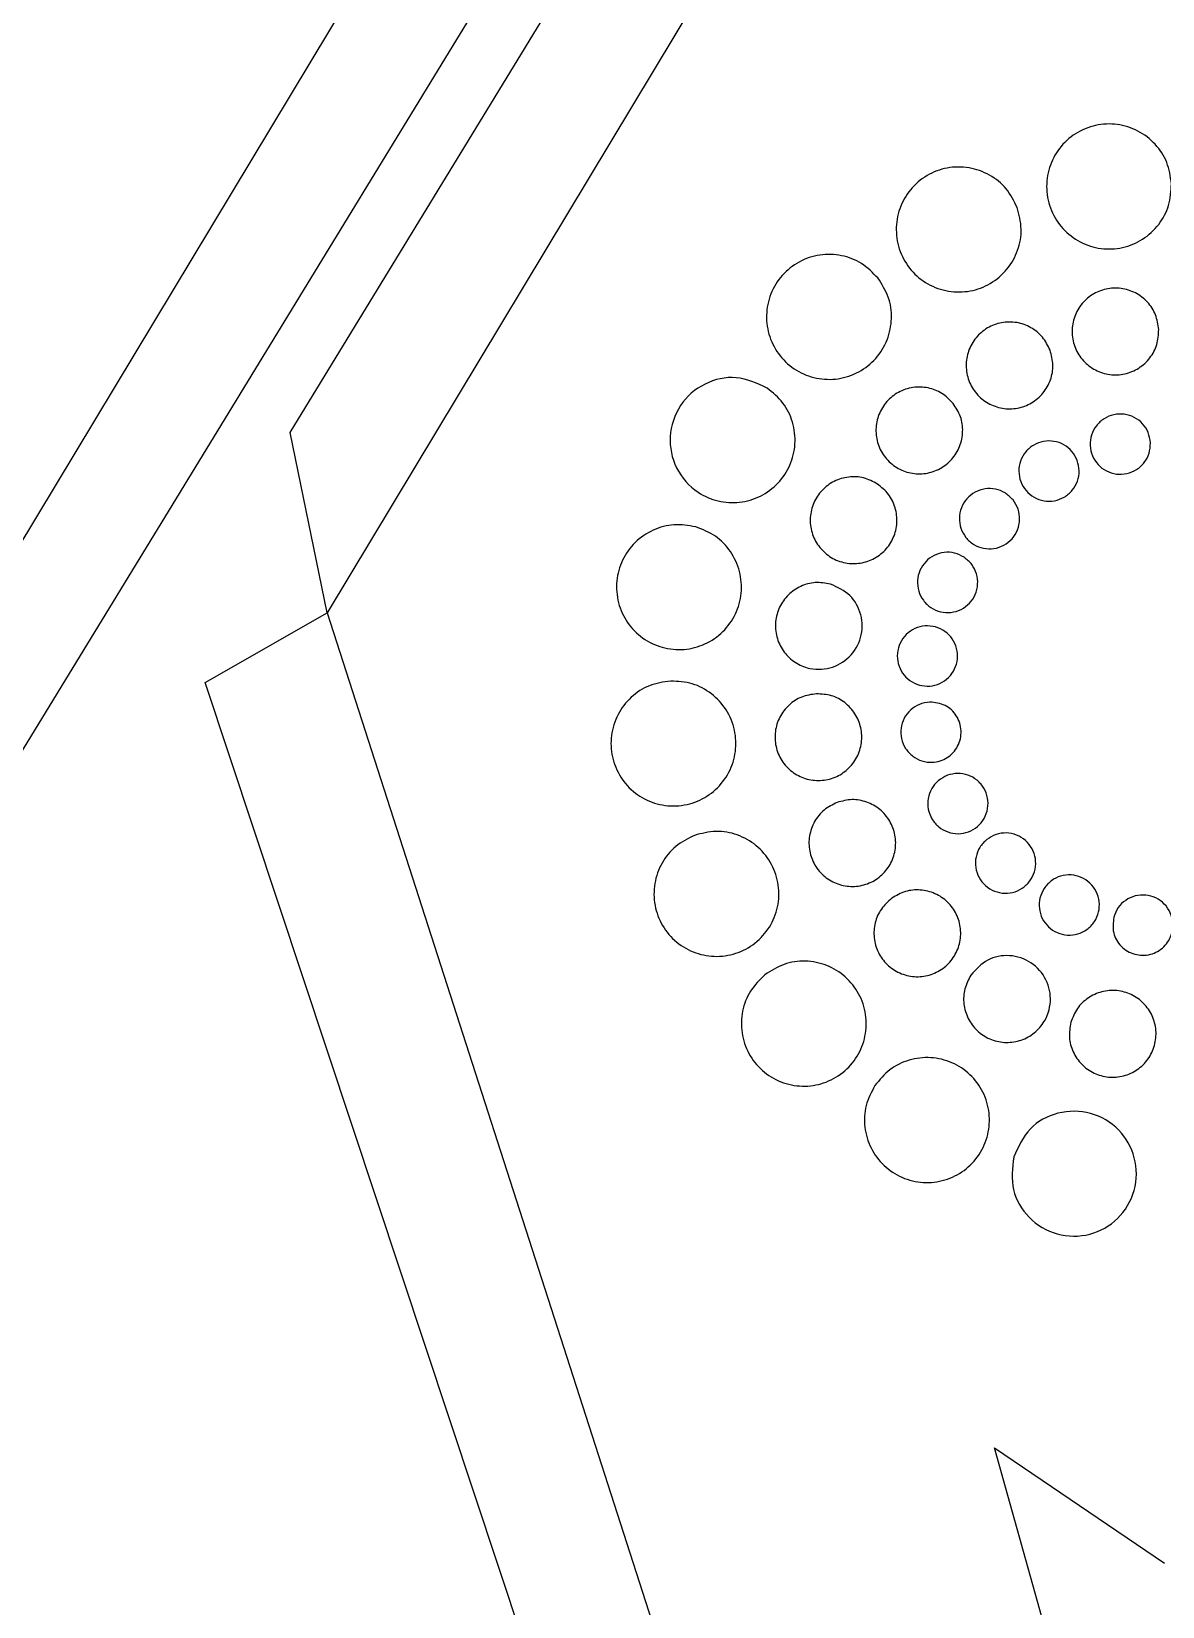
# Model space of a CAD drawing. Extents: x -494 to 784, y 11 to 1214.
# Drawn here: x 267.4 to 451.2, y 270.9 to 526.7 of the extents above; entities that cross this region are included whole.
import ezdxf

# ---------------------------------------------------------------- set-up
doc = ezdxf.new("R2010")
doc.units = 0
doc.layers.add('Layer_1', color=7, linetype='CONTINUOUS')

msp = doc.modelspace()

# ---------------------------------------------------------------- linework, layer by layer
at = {"layer": 'Layer_1', "color": 3}
for p, q in [((783.591218, 1209.841141), (315.452559, 432.331802)), ((7.729113, 15.183946), (475.867821, 792.693271)), ((315.452559, 432.331802), (451.227394, 11.18015))]:
    msp.add_line(p, q, dxfattribs=at)
at = {"layer": 'Layer_1', "color": 7}
for p, q in [((309.441664, 461.62117), (736.161772, 1159.948449)), ((481.878715, 763.403903), (55.158562, 65.076636)), ((427.613883, 498.136723), (427.613883, 498.136723)), ((404.968561, 486.702621), (404.968561, 486.702621)), ((450.615389, 478.324763), (450.615389, 478.324763)), ((432.966468, 474.968207), (432.966468, 474.968207)), ((386.96486, 468.830352), (386.96486, 468.830352)), ((417.218642, 466.322085), (417.218642, 466.322085)), ((315.452558, 432.331797), (309.441664, 461.62117)), ((449.263778, 459.927253), (449.263778, 459.927253)), ((437.36615, 457.053472), (437.36615, 457.053472)), ((404.913314, 453.232792), (404.913314, 453.232792)), ((426.938943, 450.643739), (426.938943, 450.643739)), ((375.365181, 446.269369), (375.365181, 446.269369)), ((419.002747, 441.325536), (419.002747, 441.325536)), ((397.255078, 436.981588), (397.255078, 436.981588)), ((295.663941, 421.00372), (315.452558, 432.331797)), ((414.33447, 430.010989), (414.33447, 430.010989)), ((422.17161, 39.646914), (295.663941, 421.00372)), ((371.304939, 421.228132), (371.304939, 421.228132)), ((394.993575, 419.159278), (394.993575, 419.159278)), ((413.391065, 417.807667), (413.391065, 417.807667)), ((416.264881, 405.910039), (416.264881, 405.910039)), ((398.350138, 401.510355), (398.350138, 401.510355)), ((375.181614, 396.157768), (375.181614, 396.157768)), ((422.674591, 395.4828), (422.674591, 395.4828)), ((431.992793, 387.546619), (431.992793, 387.546619)), ((406.996255, 385.762505), (406.996255, 385.762505)), ((443.30734, 382.878343), (443.30734, 382.878343)), ((386.615717, 373.512422), (386.615717, 373.512422)), ((420.085543, 373.457195), (420.085543, 373.457195)), ((436.336739, 365.798942), (436.336739, 365.798942)), ((404.487981, 355.508739), (404.487981, 355.508739)), ((427.048956, 343.90904), (427.048956, 343.90904)), ((423.935683, 296.688518), (451.549622, 277.934418)), ((432.900607, 264.534579), (423.935683, 296.688518))]:
    msp.add_line(p, q, dxfattribs=at)
for points, knots in [([(452.684244, 502.013382), (452.614905, 500.822623), (452.47722, 498.458147), (450.746814, 495.265782), (448.115226, 492.833559), (444.784945, 491.459042), (441.194257, 491.302118), (437.7615, 492.38107), (434.908837, 494.573614), (432.976838, 497.60592), (432.195065, 501.117942), (432.667471, 504.684776), (434.327566, 507.874067), (436.978076, 510.307117), (440.303619, 511.681427), (443.894306, 511.838351), (447.331803, 510.759607), (450.165543, 508.566235), (452.167852, 505.537002), (452.511288, 503.193552), (452.684244, 502.013382)], [0, 0, 0, 0, 3.541725, 7.032762, 10.574487, 14.116211, 17.607248, 21.148973, 24.690698, 28.181735, 31.72346, 35.265184, 38.756221, 42.297946, 45.839671, 49.330708, 52.872433, 56.414157, 59.905194, 63.446919, 63.446919, 63.446919, 63.446919]), ([(427.613883, 498.136723), (427.915903, 496.982817), (428.51562, 494.691519), (427.856401, 491.120676), (426.105211, 487.994289), (423.362674, 485.657933), (419.99622, 484.399105), (416.39806, 484.364469), (413.007483, 485.568181), (410.233009, 487.855055), (408.404224, 490.953605), (407.751296, 494.491846), (408.344596, 498.03804), (410.113527, 501.17106), (412.85162, 503.505756), (416.218075, 504.764583), (419.820678, 504.800881), (423.193514, 503.590535), (426.033907, 501.32831), (427.0847, 499.205685), (427.613883, 498.136723)], [0, 0, 0, 0, 3.541724, 7.032761, 10.574486, 14.11621, 17.607247, 21.148971, 24.690696, 28.181732, 31.723457, 35.265181, 38.756218, 42.297943, 45.839667, 49.330704, 52.872428, 56.414153, 59.905189, 63.446914, 63.446914, 63.446914, 63.446914]), ([(404.968561, 486.702621), (405.612375, 485.69852), (406.89079, 483.704689), (407.367286, 480.104906), (406.667912, 476.590388), (404.781579, 473.52089), (401.96889, 471.283383), (398.557539, 470.138549), (394.960941, 470.235601), (391.615577, 471.553188), (388.918795, 473.934958), (387.204447, 477.09826), (386.672874, 480.65423), (387.387071, 484.18054), (389.269692, 487.247084), (392.082381, 489.484592), (395.497444, 490.632379), (399.079219, 490.523535), (402.479659, 489.249762), (404.13495, 487.555737), (404.968561, 486.702621)], [0, 0, 0, 0, 3.541724, 7.032761, 10.574486, 14.11621, 17.607247, 21.148971, 24.690696, 28.181732, 31.723457, 35.265181, 38.756218, 42.297943, 45.839667, 49.330704, 52.872428, 56.414153, 59.905189, 63.446914, 63.446914, 63.446914, 63.446914]), ([(450.615389, 478.324763), (450.567237, 477.497847), (450.471622, 475.855849), (449.269951, 473.63893), (447.44246, 471.949886), (445.129765, 470.99536), (442.636232, 470.886385), (440.252372, 471.635657), (438.271356, 473.158257), (436.929691, 475.264025), (436.386793, 477.702929), (436.714852, 480.179897), (437.867696, 482.394683), (439.708328, 484.084301), (442.017733, 485.038683), (444.511266, 485.147658), (446.898416, 484.39853), (448.866291, 482.875355), (450.256783, 480.771721), (450.49528, 479.144325), (450.615389, 478.324763)], [0, 0, 0, 0, 2.459531, 4.883862, 7.343393, 9.802924, 12.227255, 14.686786, 17.146317, 19.570649, 22.03018, 24.489711, 26.914042, 29.373573, 31.833104, 34.257435, 36.716966, 39.176497, 41.600828, 44.060359, 44.060359, 44.060359, 44.060359]), ([(432.966468, 474.968207), (433.176204, 474.166883), (433.592674, 472.575704), (433.134883, 470.095951), (431.918779, 467.92485), (430.014239, 466.30238), (427.676424, 465.428194), (425.177701, 465.404141), (422.823134, 466.240052), (420.896416, 467.828159), (419.626426, 469.97993), (419.173004, 472.437042), (419.585018, 474.899677), (420.813442, 477.075386), (422.714896, 478.696702), (425.052712, 479.570887), (427.55452, 479.596094), (429.896767, 478.755576), (431.869262, 477.184587), (432.59898, 475.710541), (432.966468, 474.968207)], [0, 0, 0, 0, 2.459531, 4.883862, 7.343393, 9.802924, 12.227255, 14.686786, 17.146317, 19.570649, 22.03018, 24.489711, 26.914042, 29.373573, 31.833104, 34.257435, 36.716966, 39.176497, 41.600828, 44.060359, 44.060359, 44.060359, 44.060359]), ([(386.96486, 468.830352), (387.887448, 468.074345), (389.719421, 466.573151), (391.28499, 463.296799), (391.705893, 459.738173), (390.860406, 456.236008), (388.876823, 453.238806), (385.986148, 451.095977), (382.535816, 450.076356), (378.946191, 450.297578), (375.098168, 451.96005), (371.853979, 455.632897), (370.761916, 461.00785), (372.501099, 466.243193), (376.60953, 469.844835), (382.075849, 471.072408), (385.318917, 469.585167), (386.96486, 468.830352)], [0, 0, 0, 0, 3.541725, 7.032762, 10.574487, 14.116211, 17.607248, 21.148973, 24.690698, 28.181735, 31.72346, 37.030089, 42.179324, 47.485953, 52.792582, 57.941818, 63.248447, 63.248447, 63.248447, 63.248447]), ([(417.218642, 466.322085), (417.665735, 465.624793), (418.553523, 464.240188), (418.884424, 461.740338), (418.398747, 459.299701), (417.088794, 457.168105), (415.135537, 455.614281), (412.766543, 454.819257), (410.268906, 454.886654), (407.945736, 455.801645), (406.07297, 457.455653), (404.882451, 459.65239), (404.513303, 462.121814), (405.009273, 464.57064), (406.316649, 466.700185), (408.269906, 468.25401), (410.641477, 469.051084), (413.128821, 468.975498), (415.490238, 468.090933), (416.639746, 466.914528), (417.218642, 466.322085)], [0, 0, 0, 0, 2.459531, 4.883862, 7.343393, 9.802924, 12.227255, 14.686786, 17.146317, 19.570649, 22.03018, 24.489711, 26.914042, 29.373573, 31.833104, 34.257435, 36.716966, 39.176497, 41.600828, 44.060359, 44.060359, 44.060359, 44.060359]), ([(449.263778, 459.927253), (449.230339, 459.353006), (449.16394, 458.21273), (448.329446, 456.673202), (447.060355, 455.500255), (445.454316, 454.83739), (443.722696, 454.761713), (442.067238, 455.28204), (440.691533, 456.339402), (439.75982, 457.801741), (439.382808, 459.495424), (439.610627, 461.215541), (440.411213, 462.753587), (441.68943, 463.926932), (443.293183, 464.589698), (445.024803, 464.665375), (446.682546, 464.145147), (448.049126, 463.087387), (449.014746, 461.62653), (449.180369, 460.496394), (449.263778, 459.927253)], [0, 0, 0, 0, 1.708008, 3.391571, 5.099579, 6.807587, 8.49115, 10.199158, 11.907166, 13.590729, 15.298737, 17.006745, 18.690308, 20.398316, 22.106324, 23.789887, 25.497895, 27.205902, 28.889466, 30.597474, 30.597474, 30.597474, 30.597474]), ([(437.36615, 457.053472), (437.511799, 456.496998), (437.801015, 455.392012), (437.483104, 453.669962), (436.638588, 452.162252), (435.315991, 451.035537), (433.692507, 450.428463), (431.957283, 450.41176), (430.322167, 450.992254), (428.984168, 452.095106), (428.102231, 453.589391), (427.787355, 455.295719), (428.073475, 457.005882), (428.926548, 458.516791), (430.247002, 459.642705), (431.870485, 460.249779), (433.607852, 460.267284), (435.234412, 459.68359), (436.604201, 458.592626), (437.110949, 457.568983), (437.36615, 457.053472)], [0, 0, 0, 0, 1.708008, 3.391571, 5.099579, 6.807587, 8.49115, 10.199158, 11.907166, 13.590729, 15.298737, 17.006745, 18.690308, 20.398316, 22.106324, 23.789887, 25.497895, 27.205902, 28.889466, 30.597474, 30.597474, 30.597474, 30.597474]), ([(404.913314, 453.232792), (405.554, 452.707787), (406.826203, 451.665292), (407.913404, 449.390047), (408.205697, 446.918781), (407.618556, 444.486715), (406.241057, 442.40535), (404.233686, 440.917178), (401.837464, 440.209465), (399.345251, 440.361774), (397.053029, 441.356112), (395.241948, 443.077442), (394.127774, 445.311931), (393.84274, 447.794167), (394.428063, 450.223485), (395.805562, 452.30485), (397.814751, 453.795769), (400.203713, 454.492513), (402.7229, 454.38096), (404.179676, 453.617349), (404.913314, 453.232792)], [0, 0, 0, 0, 2.459531, 4.883862, 7.343393, 9.802924, 12.227255, 14.686786, 17.146317, 19.570649, 22.03018, 24.489711, 26.914042, 29.373573, 31.833104, 34.257435, 36.716966, 39.176497, 41.600828, 44.060359, 44.060359, 44.060359, 44.060359]), ([(426.938943, 450.643739), (427.249425, 450.159508), (427.865944, 449.197977), (428.095736, 447.46197), (427.758461, 445.767083), (426.848771, 444.286808), (425.492343, 443.207763), (423.847208, 442.655663), (422.112738, 442.702467), (420.499425, 443.337877), (419.198893, 444.486494), (418.372144, 446.012006), (418.115791, 447.726884), (418.460215, 449.427458), (419.368115, 450.906308), (420.724543, 451.985353), (422.371468, 452.538877), (424.09879, 452.486387), (425.738663, 451.872106), (426.536932, 451.055157), (426.938943, 450.643739)], [0, 0, 0, 0, 1.708008, 3.391571, 5.099579, 6.807587, 8.49115, 10.199158, 11.907166, 13.590729, 15.298737, 17.006745, 18.690308, 20.398316, 22.106324, 23.789887, 25.497895, 27.205902, 28.889466, 30.597474, 30.597474, 30.597474, 30.597474]), ([(375.365181, 446.269369), (376.476233, 445.83546), (378.682437, 444.97385), (381.183831, 442.341641), (382.683807, 439.087255), (382.961937, 435.49522), (382.001597, 432.031781), (379.914673, 429.10045), (376.947918, 427.06494), (373.467004, 426.164534), (369.885291, 426.506298), (366.639013, 428.057794), (364.118814, 430.622184), (362.623899, 433.894823), (362.344502, 437.482286), (363.304842, 440.945725), (365.393033, 443.881628), (368.354727, 445.898886), (371.854446, 446.86711), (374.189327, 446.469571), (375.365181, 446.269369)], [0, 0, 0, 0, 3.541724, 7.032761, 10.574486, 14.11621, 17.607247, 21.148971, 24.690696, 28.181732, 31.723457, 35.265181, 38.756218, 42.297943, 45.839667, 49.330704, 52.872428, 56.414153, 59.905189, 63.446914, 63.446914, 63.446914, 63.446914]), ([(419.002747, 441.325536), (419.447668, 440.960949), (420.331143, 440.236994), (421.086144, 438.656962), (421.289125, 436.940805), (420.881388, 435.25187), (419.924791, 433.806478), (418.530784, 432.773026), (416.866741, 432.281558), (415.136037, 432.387328), (413.544216, 433.07784), (412.286521, 434.273209), (411.512789, 435.824938), (411.314849, 437.548712), (411.721323, 439.235739), (412.67792, 440.681131), (414.07319, 441.716492), (415.732191, 442.200342), (417.481627, 442.122875), (418.493277, 441.592589), (419.002747, 441.325536)], [0, 0, 0, 0, 1.708008, 3.391571, 5.099579, 6.807587, 8.49115, 10.199158, 11.907166, 13.590729, 15.298737, 17.006745, 18.690308, 20.398316, 22.106324, 23.789887, 25.497895, 27.205902, 28.889466, 30.597474, 30.597474, 30.597474, 30.597474]), ([(397.255078, 436.981588), (398.400609, 436.462931), (400.657694, 435.440998), (402.505042, 432.016956), (402.489514, 428.222815), (400.538294, 424.925934), (397.223878, 423.0492), (393.820881, 423.075869), (391.196321, 424.334996), (389.444807, 426.115396), (388.407044, 428.388177), (388.212918, 430.879441), (388.879847, 433.284615), (390.329973, 435.323434), (392.386707, 436.724308), (394.817067, 437.396686), (396.438512, 437.120618), (397.255078, 436.981588)], [0, 0, 0, 0, 3.685159, 7.261017, 10.946176, 14.631335, 18.207193, 21.892352, 24.351883, 26.776214, 29.235745, 31.695276, 34.119607, 36.579138, 39.038669, 41.463, 43.922531, 43.922531, 43.922531, 43.922531]), ([(414.33447, 430.010989), (414.870279, 429.801735), (415.934227, 429.386221), (417.140532, 428.11683), (417.8639, 426.547392), (417.998029, 424.815122), (417.534902, 423.144868), (416.528477, 421.731224), (415.09775, 420.749593), (413.419068, 420.315369), (411.691776, 420.480186), (410.126248, 421.2284), (408.910874, 422.465085), (408.189947, 424.043325), (408.055207, 425.773391), (408.518333, 427.443645), (409.52537, 428.859493), (410.953656, 429.832322), (412.641407, 430.299252), (413.767411, 430.107537), (414.33447, 430.010989)], [0, 0, 0, 0, 1.708008, 3.391571, 5.099579, 6.807587, 8.49115, 10.199158, 11.907166, 13.590729, 15.298737, 17.006745, 18.690308, 20.398316, 22.106324, 23.789887, 25.497895, 27.205902, 28.889466, 30.597474, 30.597474, 30.597474, 30.597474]), ([(371.304939, 421.228132), (372.495698, 421.158793), (374.860174, 421.021108), (378.052538, 419.290702), (380.484761, 416.659115), (381.859278, 413.328834), (382.016203, 409.738146), (380.937251, 406.305389), (378.744707, 403.452725), (375.712401, 401.520727), (372.200379, 400.738953), (368.633546, 401.211359), (365.444254, 402.871454), (363.011204, 405.521965), (361.636894, 408.847507), (361.47997, 412.438195), (362.558714, 415.875691), (364.752085, 418.709431), (367.781318, 420.71174), (370.124768, 421.055176), (371.304939, 421.228132)], [0, 0, 0, 0, 3.541725, 7.032762, 10.574487, 14.116211, 17.607248, 21.148973, 24.690698, 28.181735, 31.72346, 35.265184, 38.756221, 42.297946, 45.839671, 49.330708, 52.872433, 56.414157, 59.905194, 63.446919, 63.446919, 63.446919, 63.446919]), ([(394.993575, 419.159278), (395.820491, 419.111126), (397.462489, 419.015512), (399.679408, 417.813841), (401.368452, 415.98635), (402.322978, 413.673654), (402.431953, 411.180121), (401.682681, 408.796262), (400.160081, 406.815246), (398.054313, 405.473581), (395.615409, 404.930682), (393.138441, 405.258742), (390.923656, 406.411586), (389.234038, 408.252218), (388.279656, 410.561622), (388.170681, 413.055155), (388.919808, 415.442306), (390.442983, 417.41018), (392.546617, 418.800673), (394.174013, 419.03917), (394.993575, 419.159278)], [0, 0, 0, 0, 2.459531, 4.883862, 7.343393, 9.802924, 12.227255, 14.686786, 17.146317, 19.570649, 22.03018, 24.489711, 26.914042, 29.373573, 31.833104, 34.257435, 36.716966, 39.176497, 41.600828, 44.060359, 44.060359, 44.060359, 44.060359]), ([(413.391065, 417.807667), (414.258939, 417.710941), (415.968947, 417.52036), (417.923821, 415.655363), (418.72777, 413.146167), (418.146569, 410.55), (416.360282, 408.599242), (414.107029, 407.886589), (412.103421, 408.154969), (410.564557, 408.954979), (409.391433, 410.233352), (408.728608, 411.837063), (408.652947, 413.568695), (409.17317, 415.226435), (410.230931, 416.593016), (411.691788, 417.558635), (412.821924, 417.724258), (413.391065, 417.807667)], [0, 0, 0, 0, 2.559138, 5.042373, 7.601512, 10.16065, 12.643885, 15.203023, 16.911031, 18.594594, 20.302602, 22.01061, 23.694173, 25.402181, 27.110189, 28.793752, 30.50176, 30.50176, 30.50176, 30.50176]), ([(416.264881, 405.910039), (416.821355, 406.055689), (417.926341, 406.344904), (419.648391, 406.026994), (421.156101, 405.182477), (422.282816, 403.85988), (422.88989, 402.236397), (422.906593, 400.501173), (422.326099, 398.866056), (421.223247, 397.528058), (419.728962, 396.64612), (418.022634, 396.331244), (416.312471, 396.617365), (414.801562, 397.470437), (413.675647, 398.790891), (413.068574, 400.414375), (413.051069, 402.151742), (413.634763, 403.778302), (414.725727, 405.148091), (415.74937, 405.654839), (416.264881, 405.910039)], [0, 0, 0, 0, 1.708008, 3.391571, 5.099579, 6.807587, 8.49115, 10.199158, 11.907166, 13.590729, 15.298737, 17.006745, 18.690308, 20.398316, 22.106324, 23.789887, 25.497895, 27.205902, 28.889466, 30.597474, 30.597474, 30.597474, 30.597474]), ([(398.350138, 401.510355), (399.151462, 401.720091), (400.742641, 402.136561), (403.222394, 401.67877), (405.393495, 400.462666), (407.015965, 398.558126), (407.890151, 396.22031), (407.914204, 393.721588), (407.078292, 391.36702), (405.490186, 389.440303), (403.338415, 388.170313), (400.881302, 387.716891), (398.418668, 388.128905), (396.242959, 389.357329), (394.621643, 391.258783), (393.747457, 393.596599), (393.72225, 396.098407), (394.562769, 398.440654), (396.133758, 400.413149), (397.607804, 401.142867), (398.350138, 401.510355)], [0, 0, 0, 0, 2.459531, 4.883862, 7.343393, 9.802924, 12.227255, 14.686786, 17.146317, 19.570649, 22.03018, 24.489711, 26.914042, 29.373573, 31.833104, 34.257435, 36.716966, 39.176497, 41.600828, 44.060359, 44.060359, 44.060359, 44.060359]), ([(375.181614, 396.157768), (376.33552, 396.459788), (378.626817, 397.059505), (382.197661, 396.400285), (385.324047, 394.649095), (387.660404, 391.906559), (388.919231, 388.540104), (388.953867, 384.941944), (387.750155, 381.551367), (385.463281, 378.776894), (382.364731, 376.948109), (378.82649, 376.295181), (375.280296, 376.888481), (372.147276, 378.657412), (369.81258, 381.395505), (368.553753, 384.76196), (368.517455, 388.364563), (369.727802, 391.737399), (371.990026, 394.577792), (374.112652, 395.628585), (375.181614, 396.157768)], [0, 0, 0, 0, 3.541724, 7.032761, 10.574486, 14.11621, 17.607247, 21.148971, 24.690696, 28.181732, 31.723457, 35.265181, 38.756218, 42.297943, 45.839667, 49.330704, 52.872428, 56.414153, 59.905189, 63.446914, 63.446914, 63.446914, 63.446914]), ([(422.674591, 395.4828), (423.158822, 395.793282), (424.120353, 396.409801), (425.85636, 396.639593), (427.551247, 396.302318), (429.031522, 395.392628), (430.110567, 394.0362), (430.662667, 392.391065), (430.615863, 390.656595), (429.980453, 389.043282), (428.831837, 387.74275), (427.306325, 386.916001), (425.591447, 386.659648), (423.890873, 387.004071), (422.412022, 387.911971), (421.332977, 389.2684), (420.779453, 390.915324), (420.831944, 392.642646), (421.446225, 394.28252), (422.263173, 395.080789), (422.674591, 395.4828)], [0, 0, 0, 0, 1.708008, 3.391571, 5.099579, 6.807587, 8.49115, 10.199158, 11.907166, 13.590729, 15.298737, 17.006745, 18.690308, 20.398316, 22.106324, 23.789887, 25.497895, 27.205902, 28.889466, 30.597474, 30.597474, 30.597474, 30.597474]), ([(431.992793, 387.546619), (432.35738, 387.991539), (433.081335, 388.875014), (434.661366, 389.630015), (436.377524, 389.832996), (438.066459, 389.425259), (439.511851, 388.468662), (440.545303, 387.074655), (441.036771, 385.410612), (440.931001, 383.679908), (440.240488, 382.088087), (439.04512, 380.830392), (437.493391, 380.05666), (435.769617, 379.85872), (434.08259, 380.265194), (432.637197, 381.221791), (431.601837, 382.617061), (431.117987, 384.276062), (431.195454, 386.025498), (431.725739, 387.037148), (431.992793, 387.546619)], [0, 0, 0, 0, 1.708008, 3.391571, 5.099579, 6.807587, 8.49115, 10.199158, 11.907166, 13.590729, 15.298737, 17.006745, 18.690308, 20.398316, 22.106324, 23.789887, 25.497895, 27.205902, 28.889466, 30.597474, 30.597474, 30.597474, 30.597474]), ([(406.996255, 385.762505), (407.693547, 386.209599), (409.078152, 387.097387), (411.578002, 387.428287), (414.018639, 386.942611), (416.150235, 385.632657), (417.704059, 383.679401), (418.499083, 381.310407), (418.431686, 378.81277), (417.516695, 376.4896), (415.862688, 374.616834), (413.66595, 373.426315), (411.196526, 373.057167), (408.7477, 373.553137), (406.618155, 374.860512), (405.064331, 376.813769), (404.267256, 379.185341), (404.342842, 381.672684), (405.227407, 384.034101), (406.403813, 385.183609), (406.996255, 385.762505)], [0, 0, 0, 0, 2.459531, 4.883862, 7.343393, 9.802924, 12.227255, 14.686786, 17.146317, 19.570649, 22.03018, 24.489711, 26.914042, 29.373573, 31.833104, 34.257435, 36.716966, 39.176497, 41.600828, 44.060359, 44.060359, 44.060359, 44.060359]), ([(443.30734, 382.878343), (443.516595, 383.414151), (443.932109, 384.4781), (445.201499, 385.684404), (446.770938, 386.407774), (448.503204, 386.541899), (450.173473, 386.078785), (451.587063, 385.072311), (452.568896, 383.641765), (453.002374, 381.962416), (452.813331, 379.949771), (451.612243, 377.91448), (449.309765, 376.612607), (446.649394, 376.630089), (444.385245, 377.977688), (443.007604, 380.301877), (443.20643, 382.010945), (443.30734, 382.878343)], [0, 0, 0, 0, 1.708008, 3.391571, 5.099579, 6.807587, 8.49115, 10.199158, 11.907166, 13.590729, 15.298737, 17.857875, 20.34111, 22.900248, 25.459386, 27.942621, 30.50176, 30.50176, 30.50176, 30.50176]), ([(420.085543, 373.457195), (420.932804, 374.386385), (422.602198, 376.217206), (426.429517, 376.916052), (430.033162, 375.728829), (432.565721, 372.854316), (433.326391, 369.122177), (432.249443, 365.893975), (430.240909, 363.786962), (428.006399, 362.671348), (425.524169, 362.386704), (423.094849, 362.971922), (421.013485, 364.349449), (419.522566, 366.358631), (418.825821, 368.747595), (418.937375, 371.266781), (419.700986, 372.723557), (420.085543, 373.457195)], [0, 0, 0, 0, 3.685159, 7.261017, 10.946176, 14.631335, 18.207193, 21.892352, 24.351883, 26.776214, 29.235745, 31.695276, 34.119607, 36.579138, 39.038669, 41.463, 43.922531, 43.922531, 43.922531, 43.922531]), ([(386.615717, 373.512422), (387.619818, 374.156236), (389.613649, 375.434651), (393.213433, 375.911147), (396.72795, 375.211774), (399.797448, 373.32544), (402.034955, 370.512751), (403.17979, 367.101401), (403.082737, 363.504803), (401.765151, 360.159439), (399.38338, 357.462656), (396.220079, 355.748308), (392.664108, 355.216735), (389.137799, 355.930932), (386.071254, 357.813553), (383.833747, 360.626242), (382.685959, 364.041305), (382.794804, 367.62308), (384.068577, 371.02352), (385.762601, 372.678811), (386.615717, 373.512422)], [0, 0, 0, 0, 3.541724, 7.032761, 10.574486, 14.11621, 17.607247, 21.148971, 24.690696, 28.181732, 31.723457, 35.265181, 38.756218, 42.297943, 45.839667, 49.330704, 52.872428, 56.414153, 59.905189, 63.446914, 63.446914, 63.446914, 63.446914]), ([(436.336739, 365.798942), (436.638065, 366.570506), (437.236405, 368.102592), (439.064328, 369.839671), (441.324318, 370.881321), (443.818787, 371.074467), (446.223953, 370.407564), (448.2596, 368.958311), (449.673149, 366.898065), (450.298431, 364.480763), (450.061095, 361.993463), (448.983667, 359.739102), (447.20284, 357.988964), (444.930174, 356.950829), (442.43888, 356.756803), (440.033714, 357.423706), (437.994893, 358.873839), (436.594019, 360.93057), (435.921641, 363.360931), (436.19771, 364.982376), (436.336739, 365.798942)], [0, 0, 0, 0, 2.459531, 4.883862, 7.343393, 9.802924, 12.227255, 14.686786, 17.146317, 19.570649, 22.03018, 24.489711, 26.914042, 29.373573, 31.833104, 34.257435, 36.716966, 39.176497, 41.600828, 44.060359, 44.060359, 44.060359, 44.060359]), ([(404.487981, 355.508739), (405.243988, 356.431327), (406.745182, 358.263299), (410.021534, 359.828869), (413.580158, 360.249771), (417.082333, 359.404288), (420.079498, 357.420689), (422.222465, 354.530075), (423.241573, 351.079516), (423.022248, 347.490729), (421.590401, 344.189928), (419.111685, 341.581972), (415.894021, 339.977561), (412.319602, 339.567113), (408.821383, 340.409978), (405.824217, 342.393577), (403.677294, 345.286809), (402.673982, 348.726914), (402.834619, 352.354543), (403.934218, 354.452301), (404.487981, 355.508739)], [0, 0, 0, 0, 3.541725, 7.032762, 10.574487, 14.116211, 17.607248, 21.148973, 24.690698, 28.181735, 31.72346, 35.265184, 38.756221, 42.297946, 45.839671, 49.330708, 52.872433, 56.414157, 59.905194, 63.446919, 63.446919, 63.446919, 63.446919]), ([(427.048956, 343.90904), (427.79582, 345.5586), (429.267397, 348.808795), (434.198066, 351.469038), (439.661437, 351.446437), (444.409661, 348.637574), (447.109535, 343.86154), (447.07631, 338.35587), (444.269558, 333.619242), (439.495703, 330.915518), (433.979006, 330.952905), (429.284107, 333.746981), (426.42742, 338.566496), (426.839709, 342.11041), (427.048956, 343.90904)], [0, 0, 0, 0, 5.306628, 10.455864, 15.762492, 21.069121, 26.218356, 31.524985, 36.831613, 41.980849, 47.287477, 52.594106, 57.743341, 63.04997, 63.04997, 63.04997, 63.04997])]:
    msp.add_open_spline(points, degree=3, knots=knots, dxfattribs=at)

doc.saveas('drawing.dxf')
